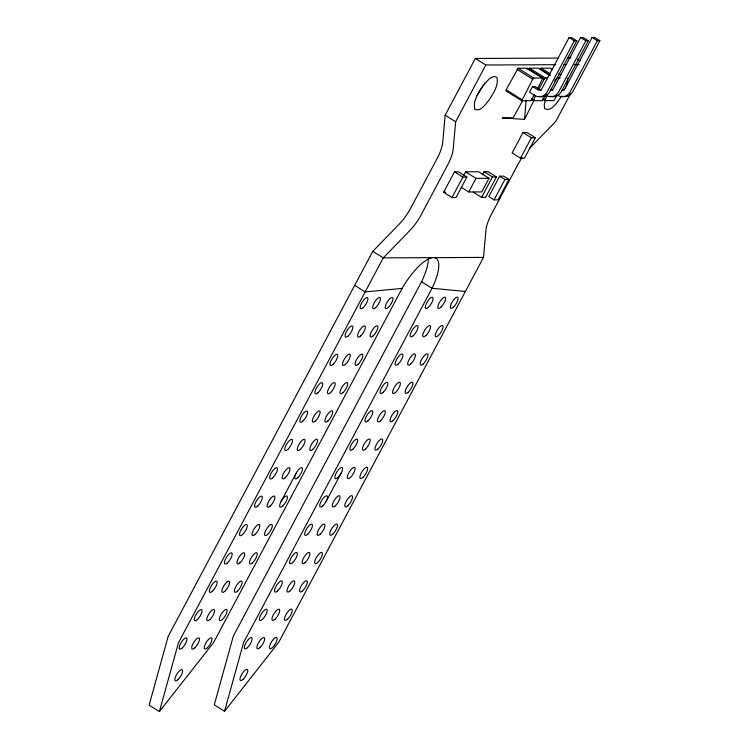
<?xml version="1.0" encoding="UTF-8"?>
<svg xmlns="http://www.w3.org/2000/svg" width="749" height="749" viewBox="0 0 749 749"><rect width="100%" height="100%" fill="white"/><g stroke="black" fill="none" stroke-linecap="round" stroke-linejoin="round"><path stroke-width="1.12" d="M522.381 101.134L513.112 117.846L502.289 117.902L524.497 119.381L526.154 100.085M558.08 58.085L475.334 58.469L445.168 115.196L442.706 142.535A26.187 8.66 -58.1 0 1 437.107 158.563L410.911 207.838A26.187 8.66 -58.1 0 1 399.442 223.895L372.777 251.346L168.16 636.444L149.126 705.146L159.406 711.55L213.512 642.689L402.101 288.421L365.166 291.913L354.792 285.444M555.749 64.686L485.82 65.013L455.654 121.741L453.192 149.07A26.187 8.66 -58.1 0 1 447.593 165.098L421.397 214.373A26.187 8.66 -58.1 0 1 409.928 230.439L383.263 257.881L178.431 642.857L159.406 711.55M428.325 258.789A39.276 12.995 -58.1 0 1 421.537 281.736L233.314 636.144L214.28 704.837L224.56 711.25L278.665 642.389L483.498 257.413L485.961 230.083A26.187 8.66 -58.1 0 1 491.559 214.055L517.756 164.78A26.187 8.66 -58.1 0 1 521.978 157.758M537.848 88.345L542.838 78.018L527.109 68.215L518.093 68.253L506.127 89.814L506.024 90.947L521.753 100.75L530.769 100.712L534.589 94.468M521.753 100.75L532.717 79.197L533.822 78.065L542.838 78.018M527.006 69.348L527.109 68.215M546.115 94.411L542.304 100.656L533.279 100.703L535.554 95.479M557.106 95.385L553.829 100.6L544.804 100.647L547.079 95.432M224.56 711.25L243.584 642.548L432.023 288.281L465.401 291.455M566.347 86.435L567.648 80.92L567.527 78.224M545.141 100.834L544.223 105.038L544.701 108.717C551.835 112.303 557.659 101.396 561.544 96.265M565.542 88.541L565.776 87.858M484.425 83.411L484.678 82.774M484.023 84.244L476.963 95.6M524.497 119.381L534.43 99.505M443.642 192.278L454.503 171.858L458.51 171.839L466.899 177.073L456.038 197.493L452.031 197.511L443.642 192.278L445.646 192.268M281.025 501.615L296.108 473.246M463.462 175.697L465.532 171.811L478.555 171.746L489.041 178.29L481.804 191.903L468.771 191.959L461.15 187.203M452.031 197.511L462.891 177.092L466.899 177.073M468.771 191.959L476.018 178.346L489.041 178.29M482.44 174.789L484.069 171.727L488.076 171.708L496.465 176.933L485.614 197.352L481.598 197.371L473.209 192.147M541.415 90.226A3.277 3.024 89.7 0 1 540.301 89.814L535.058 86.547L532.548 86.556L529.534 92.23L534.777 95.498A9.821 9.072 89.7 0 0 547.163 91.893L574.314 40.839L576.814 40.83L549.672 91.884A9.821 9.072 89.7 0 1 538.906 96.275M538.812 89.356L544.242 79.141L545.347 78.008L547.603 77.999M481.598 197.371L492.458 176.951L496.465 176.933M576.814 40.83L571.571 37.553L569.071 37.572L541.92 88.625A3.277 3.024 89.7 0 1 537.791 89.824L532.548 86.556M326.133 501.399L341.216 473.04M499.695 176.174L488.844 196.594L494.087 199.871L498.094 199.852L508.955 179.423L503.712 176.155L499.695 176.174L504.938 179.442L508.955 179.423M522.989 132.536L512.129 152.955L520.518 158.189L524.525 158.17L535.385 137.741L526.996 132.517L522.989 132.536L531.378 137.76L535.385 137.741M554.681 81.135L555.767 79.094M494.087 199.871L504.938 179.442M550.431 96.228A9.821 9.072 89.7 0 0 561.198 91.827L588.349 40.774L583.106 37.506L580.597 37.516L553.445 88.569A3.277 3.024 89.7 0 1 550.44 90.18M520.518 158.189L531.378 137.76M588.349 40.774L585.84 40.783L558.688 91.837A9.821 9.072 89.7 0 1 546.302 95.441M561.956 96.172A9.821 9.072 89.7 0 0 572.723 91.771L599.874 40.718L594.631 37.45L592.122 37.459L564.98 88.513A3.277 3.024 89.7 0 1 561.965 90.123M599.874 40.718L597.365 40.727L570.223 91.781A9.821 9.072 89.7 0 1 557.827 95.395M570.701 93.419L555.889 121.272L529.225 148.714M550.431 75.518L538.634 68.159L529.618 68.206L528.513 69.339L544.242 79.141M552.125 69.329L550.159 68.103L541.143 68.15L540.038 69.282L549.869 75.415M372.777 251.346L383.263 257.881L483.498 257.413M567.405 58.047L570.907 58.029M563.903 64.648L566.235 64.639M574.399 64.601L579.061 64.573M556.872 77.952L560.252 77.943M592.122 37.459L597.365 40.727M580.597 37.516L585.84 40.783M569.071 37.572L574.314 40.839M577.47 59.199L580.335 60.978M559.007 73.627L560.973 74.844M541.143 68.15L549.991 73.664M529.618 68.206L545.347 78.008M518.093 68.253L533.822 78.065M516.988 69.395L532.717 79.197M542.941 98.288L544.907 99.514M542.838 99.42L544.804 100.647M475.334 58.469L485.82 65.013M531.416 98.344L533.382 99.57M531.313 99.477L533.279 100.703M506.127 89.814L521.856 99.617M445.168 115.196L455.654 121.741M484.069 171.727L492.458 176.951M465.532 171.811L476.018 178.346M454.503 171.858L462.891 177.092M421.537 281.736L432.023 288.281M434.766 257.806A39.313 13.005 -58.1 0 1 432.014 288.309M402.063 288.449A39.313 13.005 -58.1 0 1 431.808 257.815M552.94 90.17A3.277 3.024 89.7 0 1 551.826 89.758M564.474 90.114A3.277 3.024 89.7 0 1 563.351 89.702M474.492 102.791L474.538 109.036C480.334 112.668 485.82 103.793 489.256 99.786C493.338 93.26 498.647 85.592 497.008 77.568C492.402 73.72 486.906 81.632 484.097 84.468C479.809 89.908 476.27 96.069 474.492 102.791M259.884 647.67A6.544 2.163 -58.1 0 0 264.5 637.933A6.544 2.163 -58.1 0 0 257.871 643.925A6.544 2.163 -58.1 0 0 259.884 647.67M247.357 647.726A6.544 2.163 -58.1 0 0 251.964 637.989A6.544 2.163 -58.1 0 0 245.344 643.981A6.544 2.163 -58.1 0 0 247.357 647.726M438.305 335.608A6.544 2.163 -58.1 0 0 442.921 325.871A6.544 2.163 -58.1 0 0 436.293 331.873A6.544 2.163 -58.1 0 0 438.305 335.608M423.222 363.977A6.544 2.163 -58.1 0 0 427.838 354.24A6.544 2.163 -58.1 0 0 421.21 360.232A6.544 2.163 -58.1 0 0 423.222 363.977M408.139 392.336A6.544 2.163 -58.1 0 0 412.755 382.599A6.544 2.163 -58.1 0 0 406.136 388.6A6.544 2.163 -58.1 0 0 408.139 392.336M262.431 619.367A6.544 2.163 -58.1 0 0 267.047 609.62A6.544 2.163 -58.1 0 0 260.427 615.622A6.544 2.163 -58.1 0 0 262.431 619.367M274.967 619.301A6.544 2.163 -58.1 0 0 279.574 609.564A6.544 2.163 -58.1 0 0 272.954 615.566A6.544 2.163 -58.1 0 0 274.967 619.301M292.597 562.639A6.544 2.163 -58.1 0 0 297.213 552.893A6.544 2.163 -58.1 0 0 290.584 558.894A6.544 2.163 -58.1 0 0 292.597 562.639M290.05 590.942A6.544 2.163 -58.1 0 0 294.657 581.205A6.544 2.163 -58.1 0 0 288.037 587.197A6.544 2.163 -58.1 0 0 290.05 590.942M277.514 590.998A6.544 2.163 -58.1 0 0 282.13 581.261A6.544 2.163 -58.1 0 0 275.51 587.253A6.544 2.163 -58.1 0 0 277.514 590.998M393.066 420.704A6.544 2.163 -58.1 0 0 397.672 410.967A6.544 2.163 -58.1 0 0 391.053 416.959A6.544 2.163 -58.1 0 0 393.066 420.704M377.983 449.063A6.544 2.163 -58.1 0 0 382.589 439.326A6.544 2.163 -58.1 0 0 375.97 445.327A6.544 2.163 -58.1 0 0 377.983 449.063M362.9 477.431A6.544 2.163 -58.1 0 0 367.516 467.694A6.544 2.163 -58.1 0 0 360.887 473.686A6.544 2.163 -58.1 0 0 362.9 477.431M347.817 505.79A6.544 2.163 -58.1 0 0 352.433 496.053A6.544 2.163 -58.1 0 0 345.804 502.055A6.544 2.163 -58.1 0 0 347.817 505.79M332.734 534.159A6.544 2.163 -58.1 0 0 337.35 524.422A6.544 2.163 -58.1 0 0 330.73 530.414A6.544 2.163 -58.1 0 0 332.734 534.159M317.66 562.518A6.544 2.163 -58.1 0 0 322.267 552.781A6.544 2.163 -58.1 0 0 315.647 558.782A6.544 2.163 -58.1 0 0 317.66 562.518M302.577 590.886A6.544 2.163 -58.1 0 0 307.184 581.14A6.544 2.163 -58.1 0 0 300.564 587.141A6.544 2.163 -58.1 0 0 302.577 590.886M287.494 619.245A6.544 2.163 -58.1 0 0 292.11 609.508A6.544 2.163 -58.1 0 0 285.481 615.5A6.544 2.163 -58.1 0 0 287.494 619.245M272.411 647.613A6.544 2.163 -58.1 0 0 277.027 637.867A6.544 2.163 -58.1 0 0 270.398 643.868A6.544 2.163 -58.1 0 0 272.411 647.613M242.994 679.437A6.544 2.163 -58.1 0 0 247.61 669.7A6.544 2.163 -58.1 0 0 240.981 675.692A6.544 2.163 -58.1 0 0 242.994 679.437M453.388 307.249A6.544 2.163 -58.1 0 0 457.995 297.512A6.544 2.163 -58.1 0 0 451.375 303.504A6.544 2.163 -58.1 0 0 453.388 307.249M440.861 307.305A6.544 2.163 -58.1 0 0 445.468 297.568A6.544 2.163 -58.1 0 0 438.848 303.56A6.544 2.163 -58.1 0 0 440.861 307.305M428.325 307.362A6.544 2.163 -58.1 0 0 432.941 297.625A6.544 2.163 -58.1 0 0 426.321 303.626A6.544 2.163 -58.1 0 0 428.325 307.362M425.778 335.674A6.544 2.163 -58.1 0 0 430.385 325.927A6.544 2.163 -58.1 0 0 423.765 331.929A6.544 2.163 -58.1 0 0 425.778 335.674M413.242 335.73A6.544 2.163 -58.1 0 0 417.858 325.993A6.544 2.163 -58.1 0 0 411.238 331.985A6.544 2.163 -58.1 0 0 413.242 335.73M380.529 420.76A6.544 2.163 -58.1 0 0 385.145 411.023A6.544 2.163 -58.1 0 0 378.526 417.015A6.544 2.163 -58.1 0 0 380.529 420.76M383.085 392.457A6.544 2.163 -58.1 0 0 387.701 382.72A6.544 2.163 -58.1 0 0 381.072 388.712A6.544 2.163 -58.1 0 0 383.085 392.457M395.612 392.401A6.544 2.163 -58.1 0 0 400.228 382.655A6.544 2.163 -58.1 0 0 393.599 388.656A6.544 2.163 -58.1 0 0 395.612 392.401M398.168 364.089A6.544 2.163 -58.1 0 0 402.775 354.352A6.544 2.163 -58.1 0 0 396.155 360.353A6.544 2.163 -58.1 0 0 398.168 364.089M410.695 364.033A6.544 2.163 -58.1 0 0 415.311 354.296A6.544 2.163 -58.1 0 0 408.682 360.288A6.544 2.163 -58.1 0 0 410.695 364.033M352.919 449.185A6.544 2.163 -58.1 0 0 357.535 439.448A6.544 2.163 -58.1 0 0 350.916 445.44A6.544 2.163 -58.1 0 0 352.919 449.185M365.456 449.119A6.544 2.163 -58.1 0 0 370.062 439.382A6.544 2.163 -58.1 0 0 363.443 445.383A6.544 2.163 -58.1 0 0 365.456 449.119M368.002 420.816A6.544 2.163 -58.1 0 0 372.618 411.079A6.544 2.163 -58.1 0 0 365.989 417.081A6.544 2.163 -58.1 0 0 368.002 420.816M350.373 477.488A6.544 2.163 -58.1 0 0 354.979 467.751A6.544 2.163 -58.1 0 0 348.36 473.743A6.544 2.163 -58.1 0 0 350.373 477.488M337.836 477.544A6.544 2.163 -58.1 0 0 342.452 467.807A6.544 2.163 -58.1 0 0 335.833 473.808A6.544 2.163 -58.1 0 0 337.836 477.544M305.124 562.574A6.544 2.163 -58.1 0 0 309.74 552.837A6.544 2.163 -58.1 0 0 303.12 558.838A6.544 2.163 -58.1 0 0 305.124 562.574M307.68 534.271A6.544 2.163 -58.1 0 0 312.296 524.534A6.544 2.163 -58.1 0 0 305.667 530.535A6.544 2.163 -58.1 0 0 307.68 534.271M320.207 534.215A6.544 2.163 -58.1 0 0 324.823 524.478A6.544 2.163 -58.1 0 0 318.194 530.47A6.544 2.163 -58.1 0 0 320.207 534.215M322.763 505.912A6.544 2.163 -58.1 0 0 327.369 496.166A6.544 2.163 -58.1 0 0 320.75 502.167A6.544 2.163 -58.1 0 0 322.763 505.912M335.29 505.847A6.544 2.163 -58.1 0 0 339.906 496.11A6.544 2.163 -58.1 0 0 333.277 502.111A6.544 2.163 -58.1 0 0 335.29 505.847M194.731 647.969A6.544 2.163 -58.1 0 0 199.346 638.232A6.544 2.163 -58.1 0 0 192.718 644.234A6.544 2.163 -58.1 0 0 194.731 647.969M207.258 647.913A6.544 2.163 -58.1 0 0 211.873 638.176A6.544 2.163 -58.1 0 0 205.254 644.168A6.544 2.163 -58.1 0 0 207.258 647.913M348.098 336.029A6.544 2.163 -58.1 0 0 352.704 326.292A6.544 2.163 -58.1 0 0 346.085 332.294A6.544 2.163 -58.1 0 0 348.098 336.029M333.015 364.398A6.544 2.163 -58.1 0 0 337.63 354.651A6.544 2.163 -58.1 0 0 331.002 360.653A6.544 2.163 -58.1 0 0 333.015 364.398M317.932 392.757A6.544 2.163 -58.1 0 0 322.547 383.02A6.544 2.163 -58.1 0 0 315.919 389.021A6.544 2.163 -58.1 0 0 317.932 392.757M222.341 619.545A6.544 2.163 -58.1 0 0 226.956 609.808A6.544 2.163 -58.1 0 0 220.328 615.809A6.544 2.163 -58.1 0 0 222.341 619.545M209.814 619.61A6.544 2.163 -58.1 0 0 214.429 609.873A6.544 2.163 -58.1 0 0 207.801 615.865A6.544 2.163 -58.1 0 0 209.814 619.61M252.507 562.827A6.544 2.163 -58.1 0 0 257.122 553.08A6.544 2.163 -58.1 0 0 250.494 559.082A6.544 2.163 -58.1 0 0 252.507 562.827M224.897 591.242A6.544 2.163 -58.1 0 0 229.503 581.505A6.544 2.163 -58.1 0 0 222.884 587.506A6.544 2.163 -58.1 0 0 224.897 591.242M237.424 591.186A6.544 2.163 -58.1 0 0 242.039 581.449A6.544 2.163 -58.1 0 0 235.411 587.441A6.544 2.163 -58.1 0 0 237.424 591.186M302.849 421.125A6.544 2.163 -58.1 0 0 307.464 411.379A6.544 2.163 -58.1 0 0 300.845 417.38A6.544 2.163 -58.1 0 0 302.849 421.125M287.775 449.484A6.544 2.163 -58.1 0 0 292.382 439.747A6.544 2.163 -58.1 0 0 285.762 445.739A6.544 2.163 -58.1 0 0 287.775 449.484M272.692 477.853A6.544 2.163 -58.1 0 0 277.299 468.106A6.544 2.163 -58.1 0 0 270.679 474.108A6.544 2.163 -58.1 0 0 272.692 477.853M257.609 506.212A6.544 2.163 -58.1 0 0 262.225 496.475A6.544 2.163 -58.1 0 0 255.596 502.467A6.544 2.163 -58.1 0 0 257.609 506.212M242.526 534.58A6.544 2.163 -58.1 0 0 247.142 524.834A6.544 2.163 -58.1 0 0 240.513 530.835A6.544 2.163 -58.1 0 0 242.526 534.58M227.443 562.939A6.544 2.163 -58.1 0 0 232.059 553.202A6.544 2.163 -58.1 0 0 225.44 559.194A6.544 2.163 -58.1 0 0 227.443 562.939M212.37 591.298A6.544 2.163 -58.1 0 0 216.976 581.561A6.544 2.163 -58.1 0 0 210.357 587.562A6.544 2.163 -58.1 0 0 212.37 591.298M197.287 619.666A6.544 2.163 -58.1 0 0 201.893 609.929A6.544 2.163 -58.1 0 0 195.274 615.921A6.544 2.163 -58.1 0 0 197.287 619.666M182.204 648.025A6.544 2.163 -58.1 0 0 186.819 638.288A6.544 2.163 -58.1 0 0 180.191 644.29A6.544 2.163 -58.1 0 0 182.204 648.025M177.841 679.736A6.544 2.163 -58.1 0 0 182.456 669.999A6.544 2.163 -58.1 0 0 175.828 676.001A6.544 2.163 -58.1 0 0 177.841 679.736M363.181 307.67A6.544 2.163 -58.1 0 0 367.787 297.933A6.544 2.163 -58.1 0 0 361.168 303.925A6.544 2.163 -58.1 0 0 363.181 307.67M375.708 307.605A6.544 2.163 -58.1 0 0 380.314 297.868A6.544 2.163 -58.1 0 0 373.695 303.869A6.544 2.163 -58.1 0 0 375.708 307.605M388.235 307.549A6.544 2.163 -58.1 0 0 392.851 297.812A6.544 2.163 -58.1 0 0 386.222 303.813A6.544 2.163 -58.1 0 0 388.235 307.549M360.625 335.973A6.544 2.163 -58.1 0 0 365.24 326.236A6.544 2.163 -58.1 0 0 358.612 332.228A6.544 2.163 -58.1 0 0 360.625 335.973M373.152 335.917A6.544 2.163 -58.1 0 0 377.768 326.18A6.544 2.163 -58.1 0 0 371.139 332.172A6.544 2.163 -58.1 0 0 373.152 335.917M315.385 421.06A6.544 2.163 -58.1 0 0 319.992 411.323A6.544 2.163 -58.1 0 0 313.372 417.324A6.544 2.163 -58.1 0 0 315.385 421.06M342.995 392.645A6.544 2.163 -58.1 0 0 347.602 382.908A6.544 2.163 -58.1 0 0 340.982 388.9A6.544 2.163 -58.1 0 0 342.995 392.645M330.459 392.701A6.544 2.163 -58.1 0 0 335.075 382.964A6.544 2.163 -58.1 0 0 328.455 388.956A6.544 2.163 -58.1 0 0 330.459 392.701M358.069 364.276A6.544 2.163 -58.1 0 0 362.685 354.539A6.544 2.163 -58.1 0 0 356.065 360.541A6.544 2.163 -58.1 0 0 358.069 364.276M345.542 364.332A6.544 2.163 -58.1 0 0 350.158 354.595A6.544 2.163 -58.1 0 0 343.529 360.597A6.544 2.163 -58.1 0 0 345.542 364.332M312.829 449.372A6.544 2.163 -58.1 0 0 317.445 439.626A6.544 2.163 -58.1 0 0 310.816 445.627A6.544 2.163 -58.1 0 0 312.829 449.372M300.302 449.428A6.544 2.163 -58.1 0 0 304.909 439.691A6.544 2.163 -58.1 0 0 298.289 445.683A6.544 2.163 -58.1 0 0 300.302 449.428M327.912 421.004A6.544 2.163 -58.1 0 0 332.528 411.267A6.544 2.163 -58.1 0 0 325.899 417.268A6.544 2.163 -58.1 0 0 327.912 421.004M285.219 477.787A6.544 2.163 -58.1 0 0 289.835 468.05A6.544 2.163 -58.1 0 0 283.206 474.051A6.544 2.163 -58.1 0 0 285.219 477.787M297.746 477.731A6.544 2.163 -58.1 0 0 302.362 467.994A6.544 2.163 -58.1 0 0 295.733 473.995A6.544 2.163 -58.1 0 0 297.746 477.731M239.98 562.883A6.544 2.163 -58.1 0 0 244.586 553.146A6.544 2.163 -58.1 0 0 237.967 559.138A6.544 2.163 -58.1 0 0 239.98 562.883M267.59 534.458A6.544 2.163 -58.1 0 0 272.196 524.721A6.544 2.163 -58.1 0 0 265.577 530.713A6.544 2.163 -58.1 0 0 267.59 534.458M255.053 534.514A6.544 2.163 -58.1 0 0 259.669 524.777A6.544 2.163 -58.1 0 0 253.05 530.779A6.544 2.163 -58.1 0 0 255.053 534.514M282.663 506.099A6.544 2.163 -58.1 0 0 287.279 496.353A6.544 2.163 -58.1 0 0 280.66 502.354A6.544 2.163 -58.1 0 0 282.663 506.099M270.136 506.155A6.544 2.163 -58.1 0 0 274.752 496.418A6.544 2.163 -58.1 0 0 268.123 502.41A6.544 2.163 -58.1 0 0 270.136 506.155"/></g></svg>
